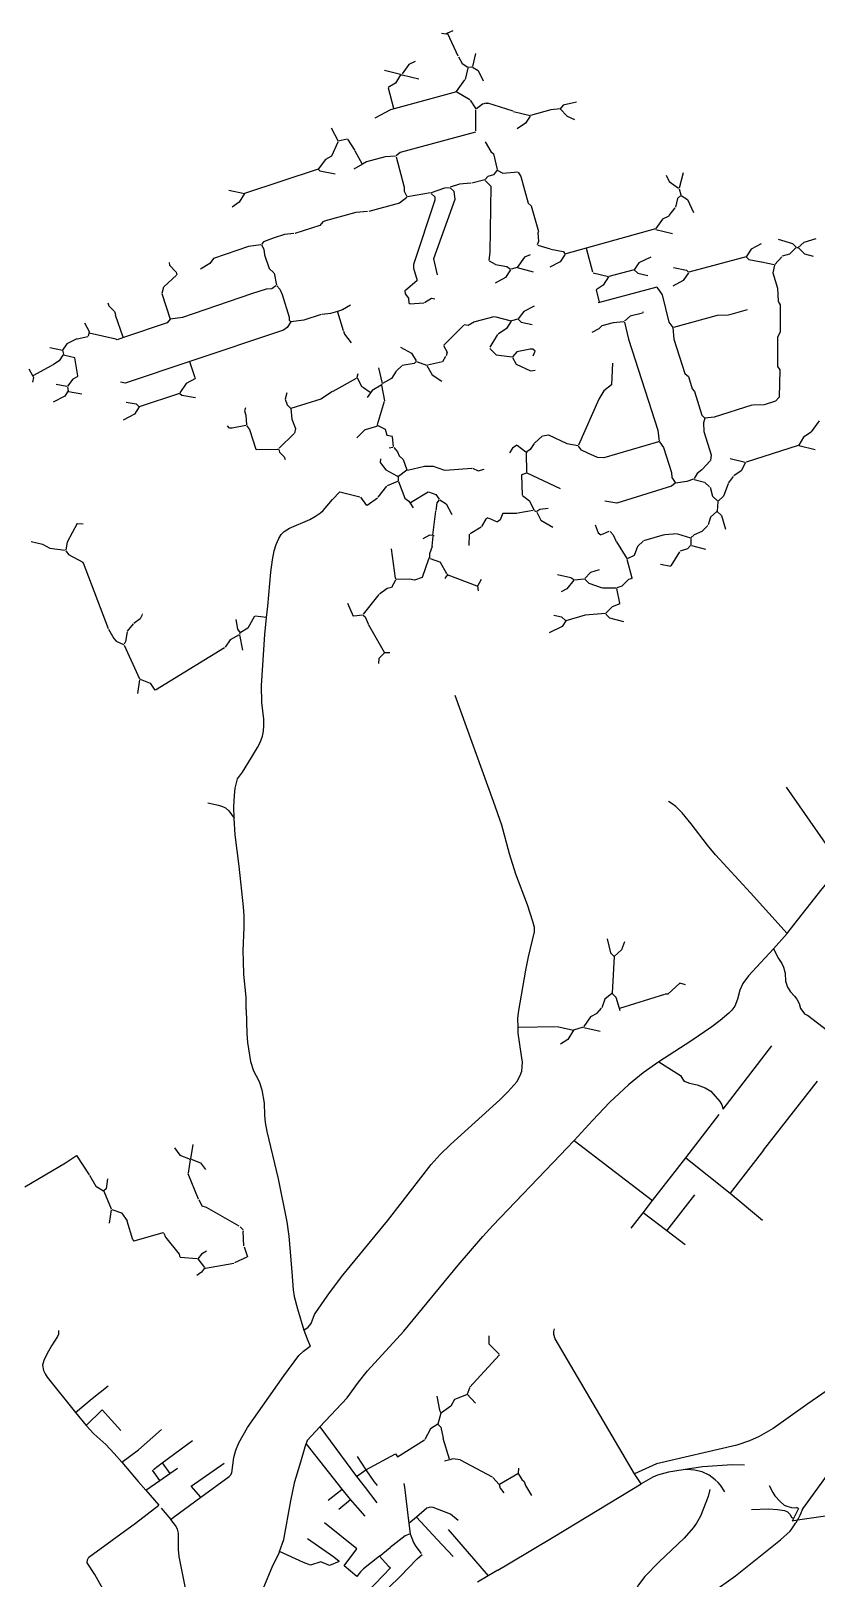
# Model space of a CAD drawing. Header units: metres. Extents: x 432891 to 477890, y 2556094 to 2581523.
# Drawn here: x 452983 to 454505, y 2575478 to 2578478 of the extents above; entities that cross this region are included whole.
import ezdxf

# ---------------------------------------------------------------- set-up
doc = ezdxf.new("R2010")
doc.units = ezdxf.units.M
for name, color, linetype in [('W10_MAIN_PIPE', 1, 'Continuous'), ('W10_PIPE_DN200', 8, 'Continuous'), ('W10_PIPE_DN250_400', 3, 'Continuous'), ('W10_PIPE_DN900_1200', 1, 'Continuous')]:
    doc.layers.add(name, color=color, linetype=linetype)

msp = doc.modelspace()

# ---------------------------------------------------------------- linework, layer by layer
at = {"layer": 'W10_MAIN_PIPE'}
for points in [[(454479.4, 2575611.8), (454479.6, 2575612.4), (454623.5, 2575811), (454645.4, 2575825.6), (454703.1, 2575860.9), (454832.4, 2575934.2), (454897.9, 2575971.6), (454922.4, 2575985.6), (455017.3, 2576039.5), (455024.1, 2576043.4), (455037.7, 2576051.1), (455092.5, 2576082.2), (455123.8, 2576102.1), (455169.9, 2576128.5), (455201, 2576144), (455253.1, 2576173.8), (455261.1, 2576178.4), (455263.4, 2576179.8), (455338.9, 2576228.2), (455476, 2576306.3), (455506, 2576320.3), (455548.3, 2576345.7)], [(454302, 2575448.6), (454349.2, 2575482.7), (454436.3, 2575552), (454454.7, 2575569.2), (454458, 2575573.5), (454460.9, 2575577.4), (454463.7, 2575581.4), (454465.6, 2575584.4), (454466.4, 2575585.6), (454469.2, 2575590.2), (454471.8, 2575595), (454474.2, 2575599.8), (454476.5, 2575604.8), (454478.6, 2575609.8), (454479.4, 2575611.8)]]:
    msp.add_lwpolyline(points, dxfattribs=at)
at = {"layer": 'W10_PIPE_DN200'}
for points in [[(453790.8, 2578473.8), (453787.7, 2578472.4), (453778.7, 2578473.4)], [(453800.7, 2578478.4), (453790.8, 2578473.8)], [(453811.3, 2578429.3), (453791.2, 2578472.9)], [(453727.7, 2578419.4), (453715.7, 2578413.4), (453702.7, 2578395.4)], [(453811.7, 2578428.4), (453818.7, 2578415.4), (453829.7, 2578408.4)], [(453844.7, 2578434.4), (453838.7, 2578409.4)], [(453668.7, 2578402.4), (453699.7, 2578394.4)], [(453699.7, 2578393.4), (453689.7, 2578377.4), (453675.7, 2578368.4)], [(453699.7, 2578393.4), (453702.7, 2578393.4)], [(453702.7, 2578393.4), (453734.7, 2578385.4)], [(453808.3, 2578361.2), (453824.1, 2578383.6)], [(453829.7, 2578406.4), (453824.7, 2578384.4)], [(453837.7, 2578408.4), (453830.7, 2578407.4)], [(453838.7, 2578408.4), (453849.7, 2578401.4), (453859.7, 2578381.4)], [(453686.7, 2578328.3), (453676, 2578367.4)], [(453807.7, 2578360.4), (453686.9, 2578327.4)], [(453833.8, 2578344.9), (453808.6, 2578359.9)], [(453686.9, 2578327.4), (453679.7, 2578325.4), (453649.7, 2578309.4)], [(453834.7, 2578344.4), (453845.7, 2578327.4)], [(453845.7, 2578284.4), (453845.7, 2578325.4)], [(453865.7, 2578338.4), (453858.7, 2578336.4), (453846.7, 2578327.4)], [(453865.7, 2578338.4), (453868.7, 2578338.1)], [(453917.8, 2578322.7), (453868.7, 2578338.1)], [(453918.7, 2578322.4), (453950.7, 2578314.4)], [(454008.7, 2578327.4), (453990.7, 2578325.4), (453951.7, 2578314.4)], [(454040.7, 2578340.4), (454014.7, 2578334.4), (454008.7, 2578327.4)], [(454008.7, 2578327.4), (454022.7, 2578313.4), (454036.7, 2578306.4)], [(453564.7, 2578290.4), (453578.7, 2578264.4)], [(453950.7, 2578313.4), (453941.7, 2578299.4), (453925.7, 2578288.4)], [(453566.1, 2578236.3), (453578.3, 2578263.5)], [(453595.7, 2578268.4), (453578.7, 2578264.4)], [(453596.7, 2578268.4), (453610.7, 2578246.4)], [(453844.7, 2578282.4), (453698.7, 2578242.4), (453690.7, 2578236.4)], [(453863.7, 2578263.4), (453874.7, 2578244.4), (453879.7, 2578240.4), (453886.7, 2578209.4)], [(453565.7, 2578235.4), (453553.7, 2578229.4), (453539.7, 2578210.4)], [(453625.1, 2578220.7), (453611.2, 2578245.5)], [(453689.7, 2578235.4), (453669.7, 2578234.4), (453633.7, 2578224.4), (453625.6, 2578219.8)], [(453690.7, 2578234.4), (453706.7, 2578175.4), (453706.7, 2578167.4), (453711.7, 2578157.4)], [(453539.7, 2578210.4), (453396.7, 2578163.4)], [(453539.7, 2578210.4), (453542.7, 2578207.4), (453572.7, 2578201.4)], [(453625.6, 2578219.8), (453608.7, 2578210.4)], [(453885.7, 2578207.4), (453879.7, 2578199.4), (453868.7, 2578196.4), (453863.7, 2578190.4)], [(453886.7, 2578208.4), (453885.7, 2578207.4)], [(453886.7, 2578208.4), (453897.7, 2578202.4), (453926.7, 2578205.4)], [(453927.7, 2578204.4), (453932.7, 2578196.4), (453946.7, 2578144.4), (453952.7, 2578139.4), (453966.7, 2578089.4)], [(454247.7, 2578203.4), (454239.7, 2578173.4)], [(453366.7, 2578169.4), (453396.7, 2578163.4)], [(453794.7, 2578174.4), (453784.7, 2578173.4), (453758.7, 2578164.4)], [(453795.7, 2578174.4), (453802.7, 2578167.4), (453804.7, 2578151.4), (453763.7, 2578036.4), (453770.7, 2578005.4)], [(453835.7, 2578183.4), (453813.7, 2578181.4), (453795.7, 2578175.4)], [(453862.7, 2578189.4), (453837.7, 2578183.4)], [(453863.7, 2578188.4), (453874.7, 2578177.4), (453872.7, 2578049.4), (453870.7, 2578033.4)], [(454214.7, 2578198.4), (454220.7, 2578186.4), (454238.7, 2578173.4)], [(454239.7, 2578172.4), (454242.7, 2578160.4)], [(453396.7, 2578163.4), (453386.7, 2578146.4), (453372.7, 2578136.4)], [(453711.7, 2578155.4), (453697.7, 2578144.4), (453637.7, 2578128.4)], [(453757.7, 2578164.4), (453712.7, 2578156.4)], [(453758.7, 2578163.4), (453765.7, 2578156.4), (453765.7, 2578150.4), (453724.7, 2578025.4), (453724.7, 2578018.4), (453731.7, 2577994.4)], [(454242.7, 2578159.4), (454236.7, 2578153.4), (454232.7, 2578136.4)], [(454243.7, 2578159.4), (454255.7, 2578151.4), (454267.7, 2578126.4)], [(453635.7, 2578128.4), (453612.7, 2578126.4), (453553.7, 2578110.4), (453548.7, 2578108.4), (453542.7, 2578101.4), (453494.7, 2578085.4)], [(454219.7, 2578119.4), (454207.7, 2578113.4), (454194.7, 2578095.4)], [(454220.3, 2578120.2), (454232.1, 2578135.6)], [(453492.7, 2578085.4), (453474.7, 2578083.4), (453454.7, 2578077.4), (453433.7, 2578069.4), (453429.7, 2578064.4)], [(453965.7, 2578087.4), (453966.7, 2578070.4), (453964.7, 2578063.4)], [(453966.7, 2578088.4), (453965.7, 2578087.4)], [(454193.7, 2578094.4), (454059.5, 2578057.4)], [(454194.7, 2578093.4), (454226.7, 2578085.4)], [(453428.7, 2578063.4), (453404.7, 2578060.4), (453336.7, 2578037.4)], [(453429.7, 2578063.4), (453434.7, 2578055.4), (453435.7, 2578044.4), (453444.7, 2578017.4), (453453.7, 2578009.4)], [(453965.7, 2578063.1), (453989.8, 2578055.7)], [(453990.7, 2578055.4), (454014.7, 2578050.4), (454018.7, 2578046.4)], [(454059.5, 2578057.4), (454019.7, 2578046.4)], [(454072.5, 2578010.4), (454059.8, 2578056.4)], [(454398.7, 2578065.4), (454379.7, 2578055.4), (454369.7, 2578040.4)], [(454431.7, 2578074.4), (454459.7, 2578066.4), (454466.7, 2578059.4)], [(454466.7, 2578058.4), (454453.7, 2578045.4), (454439.7, 2578041.4)], [(454467.7, 2578058.4), (454470.7, 2578058.4)], [(454504.7, 2578075.4), (454481.7, 2578068.4), (454470.7, 2578058.4)], [(454470.7, 2578058.4), (454482.7, 2578046.4), (454499.7, 2578041.4)], [(453250.7, 2578029.4), (453251.7, 2578024.4), (453264.7, 2578010.4), (453265.7, 2578005.4)], [(453336.7, 2578037.4), (453329.7, 2578027.4), (453311.7, 2578016.4)], [(453871.6, 2578032.9), (453882.9, 2578025.9)], [(453883.7, 2578025.4), (453905.7, 2578021.4), (453912.7, 2578016.4)], [(453925.7, 2578019.4), (453913.7, 2578016.4)], [(453950.7, 2578044.4), (453939.7, 2578039.4), (453925.7, 2578019.4)], [(453925.7, 2578019.4), (453956.7, 2578011.4)], [(454018.7, 2578045.4), (454008.7, 2578030.4), (453988.7, 2578020.4)], [(454184.7, 2578039.4), (454161.7, 2578028.4), (454152.7, 2578015.4)], [(454228.7, 2578019.4), (454253.7, 2578014.4), (454257.7, 2578010.4)], [(454369.7, 2578040.4), (454258.7, 2578010.4)], [(454369.7, 2578040.4), (454374.7, 2578035.4), (454398.7, 2578030.4)], [(454423.7, 2578024.6), (454399.7, 2578030.2)], [(454424.7, 2578024.4), (454421.7, 2578009.4), (454430.7, 2577979.4), (454431.7, 2577954.4)], [(454425.4, 2578025.2), (454439.1, 2578040.6)], [(453240.5, 2577982.1), (453265, 2578004.7)], [(453454.7, 2578008.4), (453458.7, 2577985.4)], [(453730.9, 2577993.8), (453709.5, 2577976)], [(453912.7, 2578015.4), (453902.7, 2578000.4), (453882.7, 2577989.4)], [(454072.7, 2578009.4), (454102.7, 2578002.4)], [(454102.7, 2578001.4), (454092.7, 2577985.4), (454078.7, 2577976.4)], [(454152.7, 2578015.4), (454103.7, 2578002.4)], [(454152.7, 2578015.4), (454159.7, 2578008.4), (454178.7, 2578004.4)], [(454257.7, 2578009.4), (454247.7, 2577994.4), (454227.7, 2577983.4)], [(453239.7, 2577981.4), (453236.7, 2577969.4), (453252.7, 2577919.4)], [(453457.7, 2577984.4), (453449.7, 2577978.4), (453438.7, 2577977.4), (453410.7, 2577968.4), (453276.7, 2577922.4), (453252.7, 2577919.4)], [(453459.7, 2577984.4), (453465.7, 2577977.4), (453469.7, 2577967.4), (453483.7, 2577923.4), (453483.7, 2577917.4), (453486.7, 2577914.4)], [(453709.5, 2577976), (453707.7, 2577974.4)], [(453707.7, 2577974.4), (453708.7, 2577968.4), (453714.7, 2577960.4), (453715.7, 2577950.4)], [(453765.7, 2577958.4), (453759.7, 2577959.4), (453745.7, 2577951.4)], [(454079, 2577975.4), (454084.9, 2577953)], [(454196.7, 2577981.4), (454085.1, 2577952)], [(454196.7, 2577981.4), (454206.7, 2577966.4), (454219.7, 2577913.4), (454227.7, 2577903.4)], [(453131.7, 2577951.4), (453133.7, 2577945.4), (453144.7, 2577934.4), (453146.7, 2577928.4)], [(453577.1, 2577934.5), (453563.7, 2577930.4), (453547.7, 2577928.4)], [(453602.7, 2577946.4), (453586.7, 2577937.4), (453577.1, 2577934.5)], [(453577.4, 2577933.5), (453588.4, 2577897.3)], [(453717.7, 2577949.5), (453715.7, 2577950.4)], [(453717.7, 2577949.5), (453744.7, 2577951.4)], [(453958.7, 2577944.4), (453938.7, 2577934.4), (453927.7, 2577920.4)], [(454085.1, 2577952), (454082.7, 2577951.4)], [(454169.7, 2577933.4), (454168.7, 2577931.4), (454144.7, 2577925.4), (454133.7, 2577915.4)], [(454371.7, 2577937.4), (454335.7, 2577927.4)], [(454431.7, 2577953.4), (454435.7, 2577947.4), (454435.7, 2577894.4), (454430.7, 2577884.4), (454430.7, 2577827.4), (454434.7, 2577821.4), (454433.7, 2577768.4), (454426.7, 2577760.4), (454404.7, 2577753.4), (454381.7, 2577752.4)], [(453086.7, 2577912.4), (453095.7, 2577895.4), (453095, 2577892.3)], [(453161.6, 2577884.5), (453147, 2577927.5)], [(453252.7, 2577919.4), (453246.7, 2577912.4), (453162, 2577883.6)], [(453486.7, 2577914.4), (453479.7, 2577903.4), (453472.7, 2577898.4), (453290.7, 2577837.3)], [(453545.7, 2577928.4), (453511.7, 2577917.4), (453486.7, 2577914.4)], [(453783.4, 2577869.1), (453822, 2577907.7)], [(453842.7, 2577914.4), (453830.7, 2577907.4), (453822.7, 2577908.4)], [(453880.7, 2577924.2), (453843.7, 2577914.6)], [(453881.7, 2577924.4), (453913.7, 2577916.4)], [(453913.7, 2577915.4), (453904.7, 2577901.4), (453888.7, 2577890.4)], [(453926.7, 2577919.4), (453914.7, 2577916.4)], [(453927.7, 2577919.4), (453933.7, 2577913.4), (453954.7, 2577909.4)], [(454132.7, 2577914.4), (454111.7, 2577912.4), (454089.7, 2577906.4), (454083.7, 2577900.4), (454070.7, 2577893.4)], [(454133.7, 2577913.4), (454141.7, 2577880.4), (454198.7, 2577704.4), (454200.7, 2577682.4)], [(454227.7, 2577902.4), (454229.7, 2577880.4), (454250.7, 2577814.4), (454257.7, 2577808.4), (454264.7, 2577784.4), (454269.7, 2577779.4), (454283.7, 2577733.4), (454289.7, 2577727.4)], [(454334.7, 2577927.4), (454313.7, 2577926.4), (454228.7, 2577903.4)], [(453071.7, 2577881.4), (453052.7, 2577871.4), (453043.7, 2577859.4)], [(453072.7, 2577881.6), (453092.8, 2577886.1)], [(453095, 2577892.3), (453093.7, 2577886.4)], [(453147.7, 2577880.6), (453096, 2577892.1)], [(453149.7, 2577879.4), (453147.7, 2577880.6)], [(453162, 2577883.6), (453149.7, 2577879.4)], [(453588.7, 2577896.4), (453590.7, 2577890.4), (453603.7, 2577873.4)], [(453873.3, 2577865.2), (453888.2, 2577889.6)], [(453019.7, 2577864.4), (453043.7, 2577859.4)], [(453044.7, 2577849.4), (453037.7, 2577838.4), (453024.7, 2577830.4)], [(453043.7, 2577859.4), (453045.7, 2577851.4)], [(453045.7, 2577850.4), (453044.7, 2577849.4)], [(453045.7, 2577850.4), (453067.7, 2577845.4)], [(453073.5, 2577809.4), (453067.9, 2577844.4)], [(453699.7, 2577865.4), (453720.7, 2577853.4), (453729.7, 2577838.4)], [(453781.2, 2577837.3), (453787.2, 2577847.6)], [(453782.7, 2577868.4), (453789.7, 2577855.4), (453787.7, 2577848.4)], [(453872.7, 2577862.4), (453884.7, 2577850.4), (453915.7, 2577846.4)], [(453956.7, 2577848.4), (453960.7, 2577857.4), (453955.7, 2577861.4), (453950.7, 2577861.4), (453924.7, 2577856.4), (453916.7, 2577846.4)], [(453916.7, 2577845.4), (453923.7, 2577832.4), (453951.7, 2577819.4), (453960.7, 2577820.4)], [(452978.7, 2577823.4), (452985.9, 2577809.9)], [(452985.9, 2577809.9), (452987.7, 2577806.4), (452985.7, 2577797.4)], [(452986.8, 2577810.3), (453023.8, 2577830)], [(453290.7, 2577837.3), (453165.7, 2577795.4), (453156.7, 2577797.4)], [(453301.4, 2577805.4), (453291, 2577836.4)], [(453616.7, 2577813.4), (453614.7, 2577806.4), (453615.1, 2577805.7)], [(453656.7, 2577825.4), (453663.7, 2577794.4)], [(453690.7, 2577818.4), (453681.7, 2577804.4), (453664.7, 2577794.4)], [(453691.5, 2577819), (453702, 2577828.7)], [(453729.7, 2577837.4), (453725.7, 2577833.4), (453702.7, 2577829.4)], [(453730.7, 2577837.4), (453749.7, 2577830.4)], [(453750.7, 2577829.4), (453760.7, 2577811.4), (453779.7, 2577799.4)], [(453780.7, 2577836.4), (453751.7, 2577830.4)], [(454110.7, 2577834.4), (454108.7, 2577792.4)], [(453031.7, 2577793.4), (453052.7, 2577789.4)], [(453073.7, 2577808.4), (453063.7, 2577803.4), (453053.7, 2577789.4)], [(453053.7, 2577788.4), (453054.7, 2577780.4)], [(453054.7, 2577780.4), (453053.7, 2577778.4)], [(453055.7, 2577779.4), (453081.7, 2577774.4)], [(453301.7, 2577804.4), (453283.7, 2577794.4), (453271.7, 2577776.4)], [(453567.7, 2577779.4), (453544.7, 2577764.4), (453486.7, 2577746.4)], [(453568.6, 2577779.9), (453614.2, 2577805.2)], [(453615.1, 2577805.7), (453624.7, 2577788.4)], [(453640.5, 2577777.2), (453625.6, 2577787.9)], [(453661.7, 2577791.4), (453644.7, 2577781.4), (453641.3, 2577776.6)], [(453663.7, 2577793.4), (453662.7, 2577792.4)], [(453662.7, 2577791.4), (453668.7, 2577761.4)], [(454108.7, 2577792.4), (454093.7, 2577780.4), (454083.7, 2577764.4), (454044.7, 2577675.4)], [(453053.7, 2577778.4), (453048.7, 2577770.4), (453025.7, 2577758.4)], [(453192.7, 2577749.4), (453183.7, 2577735.4), (453161.7, 2577723.4)], [(453167.7, 2577758.4), (453186.7, 2577755.4), (453192.7, 2577749.4)], [(453270.7, 2577775.4), (453192.7, 2577749.4)], [(453271.7, 2577775.4), (453275.7, 2577772.4), (453301.7, 2577767.4)], [(453478.7, 2577776.4), (453475.7, 2577764.4), (453479.7, 2577753.4), (453486.7, 2577746.4)], [(453641.3, 2577776.6), (453634.7, 2577767.4)], [(453655, 2577715.4), (453668.4, 2577760.4)], [(454380.7, 2577752.4), (454307.7, 2577729.4), (454289.7, 2577727.4)], [(453398.7, 2577747.4), (453396.7, 2577741.4), (453399.7, 2577733.4), (453400.7, 2577714.4)], [(453486.7, 2577746.4), (453488.7, 2577725.4), (453495.7, 2577707.4), (453493.7, 2577698.4)], [(454289.7, 2577727.4), (454286.7, 2577718.4), (454287.7, 2577701.4), (454301.7, 2577656.4), (454300.7, 2577645.4)], [(454496.3, 2577701.2), (454512.1, 2577722.6)], [(453399.7, 2577713.4), (453372.7, 2577708.4), (453367.7, 2577708.4), (453363.7, 2577712.4)], [(453400.7, 2577713.4), (453406.7, 2577705.4), (453418.7, 2577667.4)], [(453464.4, 2577669.1), (453493, 2577697.7)], [(453630.7, 2577705.4), (453614.7, 2577689.4)], [(453631.7, 2577705.7), (453653.8, 2577712.1)], [(453655.7, 2577713.4), (453653.8, 2577712.1)], [(453655.7, 2577713.4), (453669.7, 2577706.4), (453672.7, 2577694.4), (453683.7, 2577692.4)], [(453685.6, 2577672.4), (453683.8, 2577691.4)], [(453959.4, 2577679.1), (453974, 2577692.7)], [(453974.7, 2577693.4), (453986.7, 2577695.4), (454021.7, 2577678.4), (454043.7, 2577674.4)], [(454495.7, 2577700.4), (454480.7, 2577690.4), (454471.7, 2577675.4)], [(453418.7, 2577667.4), (453420.7, 2577666.4)], [(453420.7, 2577666.4), (453461.7, 2577667.4)], [(453463.7, 2577666.4), (453461.7, 2577667.4)], [(453463.7, 2577666.4), (453464.7, 2577661.4), (453473.7, 2577652.4), (453475.7, 2577647.4)], [(453684.7, 2577670.4), (453677.7, 2577669.4)], [(453686.7, 2577670.4), (453693.7, 2577662.4), (453696.7, 2577654.4), (453704.7, 2577647.4), (453711.7, 2577627.4)], [(453924.7, 2577675.4), (453916.7, 2577669.4), (453910.7, 2577660.4)], [(453925.7, 2577675.4), (453942.7, 2577662.4)], [(453944.7, 2577662.4), (453943.7, 2577660.4)], [(453944.7, 2577622.4), (453943.7, 2577660.4)], [(453958.7, 2577678.4), (453950.7, 2577666.4), (453944.7, 2577662.4)], [(454199.7, 2577681.4), (454093.7, 2577650.4), (454081.7, 2577651.4), (454062.7, 2577659.4), (454050.7, 2577665.4), (454044.7, 2577673.4)], [(454201.7, 2577681.4), (454209.7, 2577670.4), (454224.7, 2577622.4), (454225.7, 2577612.4), (454231.7, 2577602.4)], [(454470.7, 2577674.4), (454369.7, 2577642.4)], [(454471.7, 2577674.4), (454503.7, 2577666.4)], [(453660.7, 2577648.4), (453659.7, 2577641.4), (453670.7, 2577627.4)], [(453712.7, 2577626.4), (453745.7, 2577634.4), (453762.7, 2577634.4), (453784.7, 2577626.4)], [(453785.7, 2577626.4), (453837.7, 2577630.3)], [(453838.7, 2577630.4), (453849.7, 2577625.4), (453861.7, 2577628.4)], [(454284.4, 2577628.2), (454300, 2577644.7)], [(454338.7, 2577649.4), (454367.7, 2577642.4)], [(454368.7, 2577641.4), (454359.7, 2577625.4), (454345.7, 2577615.4)], [(453692.8, 2577614.9), (453671.6, 2577626.9)], [(453693.7, 2577604.4), (453673.7, 2577596.4)], [(453694.7, 2577613.4), (453692.8, 2577614.9)], [(453694.7, 2577613.4), (453694.7, 2577605.4)], [(453711.7, 2577626.4), (453695.7, 2577614.4)], [(453695.7, 2577604.4), (453707.7, 2577572.4), (453715.7, 2577566.4), (453718.1, 2577562.5)], [(453934.7, 2577618.4), (453944.7, 2577621.4)], [(453935.7, 2577578.4), (453934.7, 2577617.4)], [(453944.7, 2577621.4), (454008.7, 2577591.4)], [(454231.7, 2577601.4), (454224.7, 2577595.4), (454118.7, 2577562.4), (454095.7, 2577566.4)], [(454267.7, 2577609.4), (454254.7, 2577604.4), (454232.7, 2577601.4)], [(454283.7, 2577627.4), (454274.7, 2577620.4), (454268.7, 2577610.4)], [(454268.7, 2577608.4), (454288.7, 2577603.4)], [(454289.5, 2577602.7), (454298.9, 2577594)], [(454334.7, 2577600.4), (454325.7, 2577576.4), (454315.7, 2577566.4)], [(454335.3, 2577601.2), (454345.1, 2577614.6)], [(453439.6, 2577340.8), (453441.9, 2577362.9), (453448.1, 2577429), (453451.1, 2577453), (453454.7, 2577470.4), (453458.2, 2577482.6), (453463.2, 2577493.8), (453467.8, 2577501.7), (453473.8, 2577508), (453484, 2577514.1), (453523.5, 2577531.2), (453534.8, 2577537.4), (453544.1, 2577543.9), (453549.2, 2577548.4), (453567.8, 2577569.9), (453581.6, 2577584.9)], [(453581.6, 2577584.9), (453620.7, 2577574.6)], [(453621.7, 2577574.4), (453633.7, 2577558.4)], [(453654.7, 2577572.4), (453634.7, 2577558.4)], [(453656.4, 2577574.2), (453673.1, 2577595.6)], [(453752.9, 2577583.9), (453719, 2577563)], [(453753.7, 2577584.4), (453767.7, 2577579.4), (453774.7, 2577570.4)], [(453774.7, 2577569.4), (453769.7, 2577563.4), (453767.7, 2577548.4)], [(453775.7, 2577569.4), (453787.7, 2577561.4), (453798.7, 2577540.4)], [(453935.7, 2577577.4), (453949.7, 2577567.4), (453957.7, 2577549.4)], [(454299.7, 2577593.4), (454304.7, 2577576.4), (454314.7, 2577566.4)], [(453718.1, 2577562.5), (453723.7, 2577553.4)], [(453762.4, 2577500.7), (453767.6, 2577547.4)], [(453897.7, 2577543.4), (453892.7, 2577530.4), (453887.7, 2577526.4)], [(453898.7, 2577543.4), (453925.7, 2577543.4)], [(453956.7, 2577548.4), (453926.7, 2577543.4)], [(453958.7, 2577548.4), (453962.7, 2577546.4)], [(453985.7, 2577552.4), (453969.7, 2577550.4), (453963.7, 2577546.4)], [(453963.7, 2577545.4), (453971.7, 2577529.4), (453994.7, 2577516.4)], [(454312.7, 2577546.4), (454300.7, 2577535.4), (454295.7, 2577520.4)], [(454314.7, 2577565.4), (454313.7, 2577547.4)], [(454313.7, 2577546.4), (454321.7, 2577538.4), (454329.7, 2577512.4)], [(453072.3, 2577523.3), (453053.3, 2577487.3), (453050.3, 2577472.3)], [(453073.3, 2577523.3), (453084.3, 2577522.3)], [(453834.5, 2577504), (453855.9, 2577516.9)], [(453868.7, 2577534.4), (453864.7, 2577531.4), (453856.7, 2577517.4)], [(453869.7, 2577534.4), (453886.7, 2577526.4)], [(454076.7, 2577520.4), (454082.7, 2577505.4), (454087.7, 2577501.4)], [(454284.4, 2577508.1), (454295.1, 2577519.6)], [(452983.3, 2577488.3), (453005.3, 2577483.3), (453019.3, 2577475.3), (453049.3, 2577471.3)], [(453762.3, 2577499.7), (453755.7, 2577500.4), (453742.7, 2577493.4)], [(453760.9, 2577479.4), (453763, 2577498.6)], [(453764.7, 2577499.4), (453762.3, 2577499.7)], [(453832.7, 2577502.4), (453831.7, 2577480.4)], [(454103.7, 2577507.4), (454088.7, 2577501.4)], [(454105.7, 2577507.4), (454111.7, 2577501.4), (454117.7, 2577488.4)], [(454118.2, 2577487.5), (454138.2, 2577455.2)], [(454159.5, 2577479.1), (454170, 2577488.7)], [(454210.7, 2577501.4), (454170.7, 2577489.4)], [(454235.7, 2577503.3), (454211.7, 2577501.5)], [(454236.7, 2577503.4), (454261.7, 2577495.4)], [(454261.7, 2577480.4), (454255.7, 2577474.4), (454241.7, 2577469.4)], [(454283.7, 2577507.4), (454268.7, 2577501.4), (454262.7, 2577495.4)], [(454262.7, 2577494.4), (454262.7, 2577481.4)], [(454263.7, 2577480.4), (454290.7, 2577473.4)], [(453050.3, 2577470.3), (453055.3, 2577463.3), (453083.3, 2577448.3)], [(453689.6, 2577417.4), (453681.8, 2577474.4)], [(453742.1, 2577419.3), (453754.4, 2577454.4)], [(453754.4, 2577454.4), (453755.7, 2577456.4)], [(453760.7, 2577478.4), (453755.7, 2577464.4), (453755.7, 2577456.4)], [(453756.7, 2577455.4), (453776.7, 2577448.4)], [(454158.7, 2577478.4), (454152.7, 2577461.4), (454138.7, 2577454.4)], [(454148.4, 2577417.4), (454139, 2577453.4)], [(454224.3, 2577441.2), (454241.2, 2577468.5)], [(453084.6, 2577446.3), (453083.3, 2577448.3)], [(453132.9, 2577319.2), (453084.6, 2577446.3)], [(453789.2, 2577425.3), (453777.2, 2577447.5)], [(453786.2, 2577416.3), (453789.2, 2577421.5)], [(453789.2, 2577425.3), (453791.6, 2577423)], [(453789.2, 2577421.5), (453791.6, 2577423)], [(453847.8, 2577401.8), (453791.6, 2577423)], [(454003.7, 2577424.4), (454029.7, 2577418.4), (454035.7, 2577414.4)], [(454084.7, 2577433.4), (454067.7, 2577428.4), (454056.7, 2577416.4)], [(454203.7, 2577444.4), (454223.7, 2577440.4)], [(453689.7, 2577413.4), (453681.7, 2577399.4), (453673.7, 2577397.4), (453658.7, 2577386.4)], [(453690.7, 2577414.4), (453689.6, 2577417.4)], [(453741.7, 2577418.4), (453726.7, 2577413.4), (453716.7, 2577415.4), (453690.7, 2577414.4)], [(453855.7, 2577414.4), (453848.7, 2577401.4)], [(453848.7, 2577401.4), (453849.7, 2577392.4)], [(454035.7, 2577413.4), (454021.7, 2577396.4), (454010.7, 2577390.4)], [(454055.7, 2577415.4), (454036.7, 2577413.4)], [(454056.7, 2577415.4), (454064.7, 2577407.4), (454090.7, 2577398.4)], [(454091.7, 2577398.4), (454117.7, 2577398.4)], [(454148.7, 2577416.4), (454141.7, 2577414.4), (454128.7, 2577401.4), (454118.7, 2577398.4)], [(454124.5, 2577368.4), (454118.9, 2577397.4)], [(453596.7, 2577368.4), (453607.7, 2577343.4)], [(453627.4, 2577347.2), (453658.1, 2577385.6)], [(454124.7, 2577367.4), (454109.7, 2577361.4), (454097.7, 2577349.4)], [(453198.3, 2577346.3), (453194.3, 2577338.3), (453182.3, 2577329.3)], [(453198.3, 2577348.3), (453199.3, 2577347.3)], [(453380.3, 2577337.3), (453383.3, 2577318.3), (453388.3, 2577311.3)], [(453383.1, 2577028.3), (453393.1, 2577041.3), (453410.3, 2577069.7), (453421.9, 2577088.7), (453427.1, 2577098.8), (453431.6, 2577110.8), (453433.8, 2577120.5), (453434.6, 2577131.7), (453434.4, 2577143.7), (453430.2, 2577176), (453429.8, 2577208.9), (453436.1, 2577308.1), (453439.6, 2577340.8)], [(453416.3, 2577343.3), (453403.3, 2577320.3), (453388.3, 2577311.3)], [(453439.6, 2577340.8), (453417.3, 2577343.2)], [(453625.7, 2577345.4), (453608.7, 2577343.4)], [(453626.7, 2577345.4), (453630.7, 2577342.4), (453636.7, 2577328.4)], [(454019.7, 2577334.4), (454012.7, 2577323.4), (453987.7, 2577311.4)], [(453996.7, 2577345.4), (454011.7, 2577342.4), (454019.7, 2577334.4)], [(454096.7, 2577348.4), (454057.7, 2577345.4), (454019.7, 2577334.4)], [(454097.7, 2577347.4), (454104.7, 2577340.4), (454131.7, 2577333.4)], [(453133.3, 2577318.3), (453143.3, 2577300.3), (453148.3, 2577295.3), (453162.3, 2577288.3)], [(453169.3, 2577313.3), (453166.3, 2577294.3), (453163.3, 2577289.3)], [(453169.9, 2577314.1), (453181.6, 2577328.5)], [(453386.3, 2577307.3), (453369.3, 2577297.3), (453359.3, 2577283.3)], [(453388.3, 2577311.3), (453387.3, 2577308.3)], [(453387.3, 2577307.3), (453393.3, 2577277.3)], [(453668.2, 2577273.3), (453637.2, 2577327.5)], [(453163.3, 2577287.3), (453193.3, 2577222.3)], [(453224.1, 2577200.8), (453358.4, 2577282.7)], [(453668.7, 2577272.4), (453657.7, 2577261.4), (453656.7, 2577251.4)], [(453678.7, 2577272.4), (453668.7, 2577272.4)], [(453193.3, 2577220.3), (453189.3, 2577193.3)], [(453194.3, 2577221.3), (453214.3, 2577213.3), (453223.3, 2577200.3)], [(453895.8, 2576937.9), (453880, 2576984.1), (453805.5, 2577189.6)], [(453376.6, 2576951.7), (453376.4, 2576974), (453377.3, 2576995.8), (453379, 2577009.9), (453383.1, 2577028.3)], [(454447.3, 2577011.8), (454554.2, 2576858.7)], [(453325.8, 2576981.5), (453346.3, 2576977.2), (453354.5, 2576974.6), (453360.1, 2576971.5), (453366.4, 2576966.2), (453376.6, 2576951.7)], [(454449, 2576728.1), (454378.4, 2576806.9), (454310.1, 2576880.6), (454294.4, 2576899.3), (454262.8, 2576941), (454245.8, 2576962), (454233.2, 2576974.4), (454226.2, 2576979.8), (454218.8, 2576984)], [(453400.4, 2576580.4), (453399.9, 2576604.6), (453395.7, 2576648.3), (453394.7, 2576674.8), (453394.6, 2576694.6), (453396.4, 2576739.7), (453396.3, 2576762.6), (453395.2, 2576780), (453386.7, 2576858.6), (453378.6, 2576919.5), (453376.6, 2576951.7)], [(453927.4, 2576546.5), (453927.1, 2576563.8), (453928.7, 2576579), (453942.4, 2576657.2), (453947.5, 2576682.6), (453959, 2576731.4), (453959, 2576740), (453956, 2576751.2), (453945.7, 2576783.6), (453923.3, 2576843.2), (453910.9, 2576882.5), (453895.8, 2576937.9)], [(454099.9, 2576717.7), (454106.9, 2576690.7), (454113.9, 2576683.7)], [(454133.9, 2576711.7), (454127.9, 2576696.7), (454113.9, 2576683.7)], [(454113.9, 2576683.7), (454109.9, 2576612.7)], [(454423, 2576698.3), (454432.4, 2576679.6), (454438.8, 2576670.1), (454442.2, 2576662.6), (454445, 2576651.2), (454446, 2576635.8), (454449.9, 2576623.9), (454455.6, 2576614.7), (454463.6, 2576606.6), (454468.2, 2576600.6), (454472.6, 2576592.1), (454475.3, 2576582.9), (454483.6, 2576571.8)], [(454108.9, 2576611.7), (454095.9, 2576600.7), (454089.9, 2576583.7)], [(454109.9, 2576611.7), (454116.9, 2576604.7), (454123.5, 2576583.2)], [(454124.5, 2576583.5), (454212, 2576610.4)], [(454251.9, 2576628.7), (454240.9, 2576631.7), (454217.9, 2576610.7), (454212.9, 2576610.7)], [(453400.4, 2576580.4), (453401.6, 2576534.3), (453402.9, 2576516.6), (453408.8, 2576479.6), (453414.3, 2576461.5)], [(454080.6, 2576573.5), (454089.3, 2576583)], [(454123.5, 2576583.2), (454124.9, 2576578.7)], [(454079.9, 2576572.7), (454067.9, 2576566.7), (454054.9, 2576547.7)], [(454483.6, 2576571.8), (454488.8, 2576569.6), (454546.7, 2576525.2)], [(453526.3, 2575971.5), (453532.4, 2575989), (453535, 2575993.3), (453561.6, 2576031), (453587.4, 2576065.3), (453673.9, 2576170.8), (453758.9, 2576280.4), (453776.1, 2576299.3), (453796.1, 2576319), (453892.1, 2576405.7), (453907.7, 2576421), (453924.8, 2576440.6), (453931.5, 2576452.6), (453934.4, 2576461), (453935.7, 2576478.5), (453933.6, 2576495.7), (453927.6, 2576535.1), (453927.4, 2576546.5)], [(453927.4, 2576546.5), (454001.9, 2576547.7)], [(454002.9, 2576547.7), (454034.9, 2576540.7)], [(454034.9, 2576540.7), (454023.9, 2576522.7), (454009.9, 2576513.7)], [(454053.9, 2576546.7), (454034.9, 2576540.7)], [(454054.9, 2576545.7), (454086.9, 2576538.7)], [(454325.2, 2576387.6), (454419.7, 2576510.4)], [(453414.3, 2576461.5), (453419.4, 2576452.1), (453425.5, 2576440.9), (453430.7, 2576424.9), (453435.2, 2576398.9), (453435.8, 2576376), (453437.1, 2576361.9), (453440, 2576344.3), (453462.3, 2576252.1), (453479.1, 2576168.9), (453482.9, 2576141.2), (453488.9, 2576071.9), (453491.1, 2576036.9), (453493, 2576024.1), (453499.5, 2576000), (453512.2, 2575959.2)], [(454200.6, 2576479.2), (454242.2, 2576452.7)], [(454242.2, 2576452.7), (454248, 2576443.2), (454251.5, 2576441), (454260.1, 2576438), (454274.5, 2576434.5), (454290.2, 2576429), (454300.9, 2576422.6), (454318.9, 2576402.5), (454322.7, 2576395.6), (454325.2, 2576387.6)], [(454403.4, 2576307.9), (454450, 2576367.7), (454508, 2576442)], [(454252.4, 2576293.4), (454317.3, 2576377.4)], [(453261.4, 2576312.2), (453271.4, 2576298.2), (453291.4, 2576290.2)], [(453296.4, 2576319.2), (453292.4, 2576291.2)], [(454036.2, 2576326.6), (454105.4, 2576273.6)], [(452970.9, 2576236.7), (453049.6, 2576283.4), (453071.3, 2576297.5)], [(453071.3, 2576297.5), (453095.8, 2576260)], [(453291.4, 2576289.2), (453287.4, 2576263.2)], [(453291.4, 2576289.2), (453291.4, 2576290.2)], [(453293.4, 2576290.2), (453311.4, 2576283.2), (453321.4, 2576270.2)], [(454188.2, 2576210.3), (454252.4, 2576293.4)], [(454252.4, 2576293.4), (454338.7, 2576224.8)], [(454403.4, 2576307.9), (454338.7, 2576224.8)], [(453096.4, 2576259.2), (453108.4, 2576238.2), (453123.4, 2576229.2)], [(453131.4, 2576252.2), (453128.4, 2576233.2), (453124.4, 2576229.2)], [(453308, 2576213.1), (453287.8, 2576262.3)], [(454105.4, 2576273.6), (454188.2, 2576210.3)], [(453124.4, 2576228.2), (453138.4, 2576194.2)], [(454215.8, 2576151.4), (454270.1, 2576221.3)], [(454338.7, 2576224.8), (454401.6, 2576172.4)], [(453138.4, 2576192.2), (453134.4, 2576166.2)], [(453139.4, 2576193.2), (453158.4, 2576186.2), (453169.4, 2576171.2)], [(453308.4, 2576212.2), (453314.4, 2576200.2), (453322.4, 2576197.2)], [(453386.5, 2576160.7), (453323.2, 2576196.7)], [(454169.8, 2576186.3), (454188.2, 2576210.3)], [(453180.1, 2576134.1), (453169.6, 2576170.2)], [(453388.4, 2576159.2), (453394.4, 2576153.2)], [(454146.7, 2576156.4), (454169.8, 2576186.3)], [(454215.8, 2576151.4), (454169.8, 2576186.3)], [(453180.1, 2576134.1), (453182.3, 2576131.5)], [(453238.4, 2576147.9), (453182.3, 2576131.5)], [(453240.4, 2576147.2), (453238.4, 2576147.9)], [(453240.4, 2576147.2), (453243.4, 2576139.2), (453270.4, 2576106.2), (453271.4, 2576100.2)], [(453394.4, 2576151.2), (453394.4, 2576150.2)], [(453395.4, 2576122.2), (453394.4, 2576150.2)], [(454251.5, 2576124.3), (454215.8, 2576151.4)], [(453305.4, 2576097.3), (453272.3, 2576100.1)], [(453323.4, 2576112.2), (453313.4, 2576106.2), (453306.4, 2576097.2)], [(453401.4, 2576100.2), (453377.4, 2576089.2)], [(453396.4, 2576120.2), (453402.4, 2576101.2)], [(453319.4, 2576079.2), (453313.4, 2576071.2), (453304.4, 2576065.2)], [(453306.4, 2576097.2), (453319.4, 2576080.2)], [(453320.3, 2576079.3), (453321.3, 2576079.4)], [(453321.3, 2576079.4), (453376.4, 2576089.1)], [(454796.3, 2576018.3), (454729.6, 2575978.6), (454670.8, 2575941.4), (454489.5, 2575816.1), (454421.8, 2575768.3), (454394.7, 2575752.7), (454376.1, 2575744.2), (454351.5, 2575735.9), (454195.5, 2575699.7), (454153.4, 2575680.1)], [(453036.4, 2575958.2), (453036, 2575951.1), (453034.5, 2575946.6), (453022.8, 2575928.7), (453013.5, 2575912.6), (453007.5, 2575900), (453005.1, 2575891)], [(453512.2, 2575959.2), (453520.6, 2575964.4), (453526.3, 2575971.5)], [(453512.2, 2575959.2), (453518.2, 2575942.3), (453524.4, 2575927.6)], [(454153.4, 2575680.1), (453999, 2575941.8), (453996.9, 2575950.6), (453997, 2575956), (453998.3, 2575961.3)], [(453372.3, 2575682.4), (453376.3, 2575712), (453379.9, 2575726), (453386.1, 2575740.6), (453402.7, 2575770.3), (453473.3, 2575870.4), (453502.2, 2575909.5), (453511.1, 2575918.1), (453524.4, 2575927.6)], [(453870.9, 2575947.6), (453870.9, 2575932.6), (453890.9, 2575912.6)], [(453005.1, 2575891), (453007.1, 2575880.7), (453010.2, 2575873.9), (453014.2, 2575867.6), (453069.5, 2575799.1)], [(453833.5, 2575847.4), (453891.2, 2575910.9)], [(453101.4, 2575826.2), (453132.3, 2575851.2)], [(453769.9, 2575830.6), (453774.9, 2575803.6), (453777.9, 2575798.6)], [(453804.8, 2575825), (453828, 2575834.2)], [(453832.9, 2575846.6), (453828.9, 2575834.6)], [(453828.9, 2575834.6), (453844.9, 2575817.6)], [(453069.5, 2575799.1), (453101.4, 2575826.2)], [(453069.5, 2575799.1), (453089.6, 2575773.7)], [(453089.6, 2575773.7), (453120.9, 2575804.5)], [(453120.9, 2575804.5), (453157, 2575764.5)], [(453803.9, 2575824.6), (453796.9, 2575811.6), (453778.9, 2575798.6)], [(453158.9, 2575702.8), (453144.2, 2575719.9), (453127.7, 2575737.2), (453104.6, 2575757.8), (453089.6, 2575773.7)], [(453543.3, 2575771.7), (453614.1, 2575674.9)], [(453771.9, 2575776.6), (453757.9, 2575767.6), (453746.9, 2575746.6)], [(453777.9, 2575797.6), (453771.9, 2575776.6)], [(453771.9, 2575776.6), (453777.9, 2575770.6), (453781.9, 2575749.6)], [(453191.3, 2575726.5), (453235.9, 2575766.1)], [(453237, 2575701.3), (453295.9, 2575744.6)], [(453586.1, 2575650.4), (453516.5, 2575739.3)], [(453693.3, 2575713.3), (453746.1, 2575746)], [(453794.7, 2575708.7), (453782.2, 2575748.6)], [(453158.9, 2575702.8), (453191.3, 2575726.5)], [(453615.4, 2575714.1), (453632.4, 2575688.1)], [(453632.4, 2575688.1), (453689.6, 2575719.2)], [(453689.6, 2575719.2), (453693.3, 2575713.3)], [(453814.9, 2575707.6), (453800.9, 2575709.6), (453794.9, 2575707.7)], [(453158.9, 2575702.8), (453190.8, 2575665.6)], [(453232.8, 2575667.4), (453218.6, 2575687.4)], [(453220.6, 2575688.9), (453237, 2575701.3)], [(453232.8, 2575667.4), (453252, 2575680.9)], [(453237, 2575701.3), (453252, 2575680.9)], [(453252, 2575680.9), (453266.8, 2575691.4)], [(453293.8, 2575656.3), (453357.4, 2575701.2)], [(453312.2, 2575635), (453366.9, 2575675.1), (453369.7, 2575677.8), (453372.3, 2575682.4)], [(453614.1, 2575674.9), (453632.4, 2575688.1)], [(453632.4, 2575688.1), (453647.6, 2575665.1), (453654, 2575657.5)], [(453794.9, 2575707.7), (453784.9, 2575704.6)], [(453877.6, 2575673.8), (453815.7, 2575707.1)], [(453926.8, 2575680.5), (453891.4, 2575659.8)], [(453928.5, 2575691.4), (453927.5, 2575681.4), (453927.7, 2575681)], [(453927.7, 2575681), (453934.5, 2575669.4), (453939.5, 2575665.4), (453941.5, 2575657.4), (453953.5, 2575638.4)], [(454166.4, 2575661), (454153.4, 2575680.1)], [(454247.4, 2575687.8), (454219.1, 2575683.8), (454197.9, 2575677.4), (454189, 2575673.8), (454166.4, 2575661)], [(454366.6, 2575697.2), (454342.7, 2575697.8), (454285, 2575694), (454247.4, 2575687.8)], [(454328.2, 2575645.4), (454320.1, 2575658), (454315.3, 2575663.7), (454309.9, 2575668.9), (454297.8, 2575677.7), (454284.2, 2575684), (454269.7, 2575687.6), (454254.8, 2575688.5), (454247.4, 2575687.8)], [(453190.8, 2575665.6), (453205.4, 2575648.6)], [(453205.4, 2575648.6), (453232.8, 2575667.4)], [(453312.2, 2575635), (453293.8, 2575656.3)], [(453559.4, 2575629), (453586.1, 2575650.4)], [(453602.7, 2575630.2), (453586.1, 2575650.4)], [(453614.1, 2575674.9), (453630.9, 2575653.5)], [(453630.9, 2575653.5), (453653.8, 2575624.2)], [(453706, 2575661.8), (453706.9, 2575654.4), (453715.8, 2575584.2)], [(453878.5, 2575673.4), (453890.5, 2575659.4)], [(453888.1, 2575493.6), (453908.7, 2575505.8), (453998.7, 2575559.5), (454166.4, 2575661)], [(453890.5, 2575659.4), (453892.5, 2575652.4), (453899.5, 2575643.4)], [(454299.4, 2575649.7), (454296.1, 2575636.4), (454281.1, 2575598.2), (454273.2, 2575584.7), (454266.9, 2575575.8), (454249.4, 2575555.7), (454201.1, 2575509.8), (454173.1, 2575481.3), (454161.2, 2575465.2), (454150.9, 2575448.1), (454142.2, 2575430.1), (454134.1, 2575406.8), (454128.1, 2575378.8), (454124.4, 2575347.9), (454114.5, 2575307.3)], [(454414.2, 2575657.9), (454421.3, 2575644.2), (454425.6, 2575637.8), (454435.9, 2575626.3), (454443.7, 2575619.6), (454448.3, 2575617.4), (454457.6, 2575615), (454462.5, 2575614.6), (454467.5, 2575614.9)], [(453106.8, 2575485.3), (453091.6, 2575507.8), (453092.2, 2575513.5), (453095, 2575518.4), (453185.3, 2575584.6), (453230.6, 2575619.3)], [(453205.4, 2575648.6), (453230.6, 2575619.3)], [(453254.2, 2575591.8), (453258.9, 2575595.9), (453312.2, 2575635)], [(453579.7, 2575611.8), (453602.7, 2575630.2)], [(453630.9, 2575598.5), (453602.7, 2575630.2)], [(453235.3, 2575613.8), (453254.2, 2575591.8)], [(453286.3, 2575439.2), (453270, 2575520.2), (453268.7, 2575533.3), (453269.1, 2575554.4), (453269.2, 2575565.5), (453267.2, 2575572.9), (453263.1, 2575580.1), (453254.2, 2575591.8)], [(453730.2, 2575596), (453715.8, 2575584.2)], [(453811.2, 2575589.8), (453796.5, 2575602.1), (453762.5, 2575615), (453758.8, 2575615.6), (453755.1, 2575615.3), (453750.4, 2575613.4), (453730.2, 2575596)], [(453730.2, 2575596), (453770.2, 2575553.2)], [(454379.9, 2575611.3), (454412.7, 2575612.1), (454430.5, 2575611.1), (454443.8, 2575609.4), (454450, 2575606.4), (454454.9, 2575601.6), (454457.9, 2575595.7)], [(454461.5, 2575593.9), (454457.9, 2575595.7)], [(454461.5, 2575593.9), (454458.9, 2575588.7)], [(454469.1, 2575590.2), (454458.9, 2575588.7)], [(454471, 2575613.1), (454461.5, 2575593.9)], [(454471, 2575613.1), (454467.5, 2575614.9)], [(454618.4, 2575611.9), (454469.1, 2575590.2)], [(453590.2, 2575502), (453614.8, 2575535.1), (453552.2, 2575585.1)], [(453718.4, 2575564.2), (453708.4, 2575560.1), (453679.2, 2575537.2)], [(453715.8, 2575584.2), (453718.4, 2575564.2)], [(453718.4, 2575564.2), (453724.5, 2575546.9), (453729.1, 2575539.4), (453739.6, 2575526)], [(453791.7, 2575572.4), (453869.3, 2575482.4)], [(453580.2, 2575510.5), (453561.6, 2575502.3), (453544.7, 2575509.9), (453524.6, 2575503.1), (453511.4, 2575508.1), (453464.6, 2575529.8)], [(453580.2, 2575510.5), (453570.4, 2575518.8), (453519.3, 2575554.2)], [(453658.9, 2575520.9), (453665.1, 2575525.8), (453679.2, 2575537.2)], [(453770.2, 2575553.2), (453801.7, 2575520.1)], [(453614.9, 2575481.2), (453590.2, 2575502)], [(453658.9, 2575520.9), (453627.9, 2575496), (453621.7, 2575490.1), (453614.9, 2575481.2)], [(453658.9, 2575520.9), (453675.6, 2575501.7), (453680.1, 2575498.1)], [(453698.7, 2575481.5), (453731.8, 2575515.5), (453741.2, 2575524)], [(453147.7, 2575412), (453106.8, 2575485.3)], [(453635.7, 2575451.4), (453680.1, 2575498.1)], [(453652.7, 2575435.2), (453655, 2575438.6), (453698.7, 2575481.5)], [(453869.3, 2575482.4), (453848.6, 2575470)], [(453888.1, 2575493.6), (453869.3, 2575482.4)]]:
    msp.add_lwpolyline(points, dxfattribs=at)
at = {"layer": 'W10_PIPE_DN250_400'}
for points in [[(454449, 2576728.1), (454455.2, 2576735.7), (454517.2, 2576814.9), (454554.2, 2576858.7)], [(454449, 2576728.1), (454423, 2576698.3)], [(454423, 2576698.3), (454382, 2576654.4), (454374.3, 2576645.7), (454363.5, 2576631.1)], [(454363.5, 2576631.1), (454357.6, 2576618.3), (454352.8, 2576601), (454347.6, 2576587.3), (454341.9, 2576579.4), (454336.2, 2576573.5), (454319.4, 2576559.2), (454303.3, 2576547.3), (454262.4, 2576519.4), (454200.6, 2576479.2)], [(454200.6, 2576479.2), (454170.1, 2576457.9), (454141.4, 2576434.8), (454105.6, 2576401.1), (454072, 2576365.6), (454036.2, 2576326.6)], [(453595.9, 2575827.8), (453618, 2575858.3), (453635.6, 2575880.1), (453705.8, 2575956.9), (453811.1, 2576085.1), (453858.9, 2576140.3), (453878.2, 2576162.1), (454009.5, 2576298.7), (454021.6, 2576311.3), (454036.2, 2576326.6)], [(453595.9, 2575827.8), (453543.3, 2575771.7)], [(453543.3, 2575771.7), (453518.2, 2575745.2), (453516.5, 2575739.3)], [(453464.6, 2575529.8), (453473.4, 2575553.1), (453486.8, 2575627.7), (453494.8, 2575665.2), (453504.2, 2575697.3), (453516.5, 2575739.3)], [(453464.6, 2575529.8), (453462.2, 2575523.5), (453450.9, 2575502.1), (453432.3, 2575456.4), (453427.7, 2575442), (453423.5, 2575436.1), (453418.1, 2575431.3), (453411.7, 2575428), (453404.7, 2575426.2)]]:
    msp.add_lwpolyline(points, dxfattribs=at)
at = {"layer": 'W10_PIPE_DN900_1200'}
for points in [[(454479.4, 2575611.8), (454479.6, 2575612.4), (454621.1, 2575807.7)], [(454302, 2575448.6), (454349.2, 2575482.7), (454436.3, 2575552), (454454.7, 2575569.2), (454458, 2575573.5), (454460.9, 2575577.4), (454463.7, 2575581.4), (454465.6, 2575584.4), (454466.4, 2575585.6), (454469.1, 2575590.2)], [(454469.1, 2575590.2), (454469.2, 2575590.2), (454471.8, 2575595), (454474.2, 2575599.8), (454476.5, 2575604.8), (454478.6, 2575609.8), (454479.4, 2575611.8)]]:
    msp.add_lwpolyline(points, dxfattribs=at)

doc.saveas('drawing.dxf')
